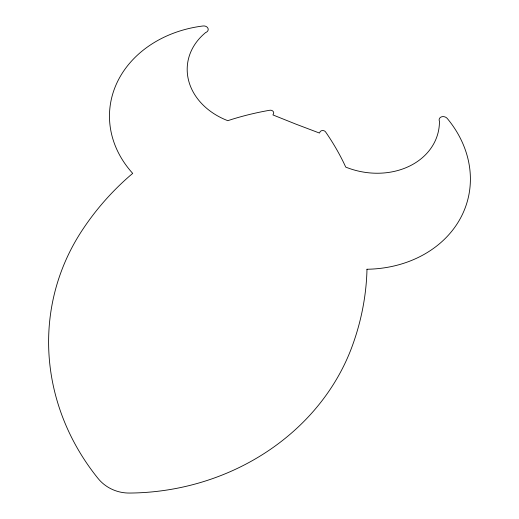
<?xml version="1.0" encoding="UTF-8"?>
<svg xmlns="http://www.w3.org/2000/svg" width="519" height="519" viewBox="0 0 519 519"><rect width="100%" height="100%" fill="white"/><g stroke="black" fill="none" stroke-linecap="round" stroke-linejoin="round"><path stroke-width="0.78" d="M366.972 269.251L366.888 272.637A295.415 259.643 -11.7 0 1 352.122 346.407A230.799 206.815 -6.6 0 1 129.51 493.05A41.578 39.937 -30.1 0 1 98 478.388A236.392 218.233 15.4 0 1 81.23 231.759A309.707 284.847 26.8 0 1 130.1 175.597L132.715 173.385A112.733 93.297 3.6 0 1 203.091 25.976A4.366 3.438 2.4 0 1 208.041 28.487A4.366 3.438 2.4 0 1 205.511 32.587L204.96 33.138A67.444 54.326 5.5 0 0 227.789 120.68L232.499 119.169A309.707 284.847 26.8 0 1 268.304 110.508L269.815 110.255A3.133 2.582 6.9 0 1 272.91 111.176A3.133 2.582 6.9 0 1 273.487 113.83L272.916 114.926L295.999 124.171L319.47 133.059L320.015 131.943A3.172 2.621 10.7 0 1 322.688 130.529A3.172 2.621 10.7 0 1 325.588 131.949L326.412 133.117A295.415 259.643 -11.7 0 1 343.76 162.888L345.738 167.099A69.15 56.208 13.2 0 0 439.444 122.237L439.528 121.478A4.606 3.685 17.3 0 1 441.338 116.898A4.606 3.685 17.3 0 1 447.274 118.488A115.899 97.131 13.9 0 1 460.755 217.682A115.899 97.131 13.9 0 1 366.972 269.251"/></g></svg>
